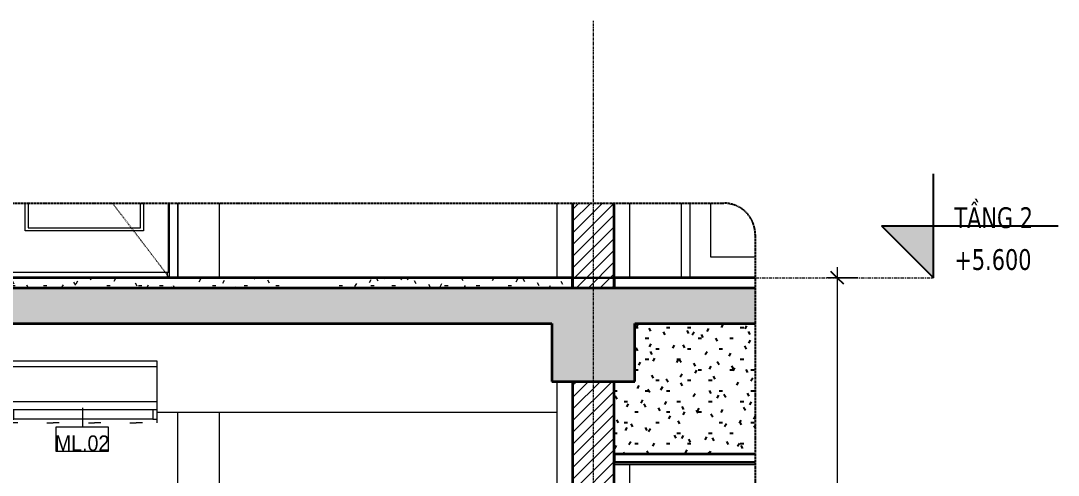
# Model space of a CAD drawing. Header units: millimetres. Extents: x 31444 to 224909, y 392 to 78637.
# Drawn here: x 92197 to 97189, y 4648 to 6838 of the extents above; entities that cross this region are included whole.
import ezdxf

# ---------------------------------------------------------------- set-up
doc = ezdxf.new("R2010")
doc.units = ezdxf.units.MM
for name, pattern in [('Centre', [31.75, 6.35, -4.7625, 15.875, -4.7625]), ('Dash', [6, 3, -3]), ('Grid Line', [22.225, 12.7, -3.175, 3.175, -3.175]), ('Hidden', [7.14375, 4.7625, -2.38125]), ('IMPORT-CENTER _2_', [40.64, 25.4, -5.08, 5.08, -5.08])]:
    doc.linetypes.add(name, pattern=pattern)
for name, color, linetype, lineweight in [('0-5', 130, 'Continuous', 5), ('A-ANNO-DIMS', 211, 'Continuous', 9), ('A-ANNO-DIMS-50', 211, 'Continuous', 9), ('A-CLNG', 13, 'Continuous', 18), ('A-CLNG-1', 250, 'Continuous', 35), ('A-CLNG-FNSH-1', 7, 'Continuous', 18), ('A-CLNG-PATT-1', 7, 'Continuous', 18), ('A-CLNG-PATT-2', 71, 'Continuous', 25), ('A-DETL-GENF', 92, 'Continuous', 18), ('A-DETL-GENF-4', 9, 'Continuous', 18), ('A-DETL-GENF-5', 92, 'Hidden', 25), ('A-DETL-GENF-HDLN-1', 7, 'Dash', 18), ('A-DETL-MEDM', 33, 'Continuous', 35), ('A-DOOR', 31, 'Continuous', 18), ('A-DOOR-3', 7, 'Continuous', 18), ('A-DOOR-FRAM-1', 31, 'Continuous', 18), ('A-DOOR-GLAZ-1', 31, 'Continuous', 18), ('A-FLOR-FNSH-1', 250, 'Continuous', 35), ('A-FLOR-LEVL', 51, 'Continuous', 9), ('A-FLOR-LEVL-1', 51, 'Continuous', 25), ('A-FLOR-LEVL-2', 51, 'Centre', 9), ('A-FLOR-PATT-3', 67, 'Continuous', 18), ('A-WALL', 113, 'Continuous', 18), ('A-WALL-2', 250, 'Continuous', 35), ('A-WALL-3', 7, 'Continuous', 18), ('A-WALL-PATT-2', 111, 'Continuous', 18), ('G-IMPT', 8, 'Continuous', 18), ('G-IMPT-5', 8, 'IMPORT-CENTER _2_', 18), ('M-EQPM', 50, 'Continuous', 18), ('M-EQPM-2', 7, 'Continuous', 18), ('M-EQPM-4', 50, 'Continuous', 25), ('M-EQPM-IDEN', 50, 'Continuous', 9), ('S-BEAM-1', 7, 'Continuous', 18), ('S-COLS-9', 7, 'Continuous', 18), ('S-GRID-1', 1, 'Grid Line', 9)]:
    doc.layers.add(name, color=color, linetype=linetype, lineweight=lineweight)
doc.styles.add('Arial_1', font='arial.ttf', dxfattribs={"width": 0.9, "height": 75})
doc.styles.add('Tahoma_B_1', font='tahomabd.ttf', dxfattribs={"width": 0.85, "height": 100})
doc.styles.add('UTM Avo', font='', dxfattribs={"width": 0.9, "height": 125})
doc.styles.get('UTM Avo').set_extended_font_data('UTM Avo')
doc.dimstyles.new('1_Dim_chi_tiet_2_5', dxfattribs={"dimscale": 304.8, "dimtxt": 124.912619, "dimasz": 0.19685, "dimexe": 0.164042, "dimexo": 0.0625, "dimgap": 0.016404, "dimtad": 1, "dimdec": 0, "dimrnd": 5, "dimzin": 0, "dimdsep": 46, "dimtxsty": 'UTM Avo', "dimblk1": 'OBLIQUE', "dimblk2": 'OBLIQUE', "dimsah": 1, "dimcen": 0.09, "dimdle": 0.164042, "dimazin": 0, "dimtfac": 1, "dimtdec": 4, "dimtix": 1, "dimtmove": 0, "dimatfit": 3, "dimfxl": 0.328084, "dimfxlon": 1, "dimtvp": 1, "dimtolj": 1, "dimtzin": 0, "dimarcsym": 2})
pattern_1 = [(0, (60606.82, 15875), (203.2, 50.8), [16.764, -135.636, 16.764, -135.636, -812.8]), (0, (60606.82, 15875), (203.2, 50.8), [-304.8, 16.764, -288.036, 16.764, -135.636, -355.6]), (0, (60606.82, 15875), (203.2, 50.8), [-762, 16.764, -84.836, 16.764, -237.236]), (120, (60683.02, 15900.4), (-145.59409, 150.57636), [16.764, -135.636, 16.764, -135.636, -812.8]), (120, (60683.02, 15900.4), (-145.59409, 150.57636), [-304.8, 16.764, -288.036, 16.764, -135.636, -355.6]), (120, (60683.02, 15900.4), (-145.59409, 150.57636), [-762, 16.764, -84.836, 16.764, -237.236]), (240, (60708.42, 16002), (-57.60591, -201.37636), [16.764, -135.636, 16.764, -135.636, -812.8]), (240, (60708.42, 16002), (-57.60591, -201.37636), [-304.8, 16.764, -288.036, 16.764, -135.636, -355.6]), (240, (60708.42, 16002), (-57.60591, -201.37636), [-762, 16.764, -84.836, 16.764, -237.236])]
pattern_2 = [(45, (85622.244, 15875), (-28.28427, 28.28427), [])]

# ---------------------------------------------------------------- blocks, each defined once
blk = doc.blocks.new('NCV_TKTC_KET CAU_rvt-5-TKCS_CĂN HỘ LOẠI 3 - MẶT CẮT 4')
at = {"layer": 'S-BEAM-1'}
for p, q in [((68136.9, 4950), (67836.9, 4950)), ((69761.9, 4950), (68136.9, 4950))]:
    blk.add_line(p, q, dxfattribs=at)
at = {"layer": 'S-COLS-9'}
for p, q in [((69761.9, 5600), (69761.9, 5958.8)), ((70111.9, 5600), (70111.9, 5958.8)), ((69761.9, 2200), (69761.9, 5100)), ((70111.9, 2200), (70111.9, 4700))]:
    blk.add_line(p, q, dxfattribs=at)
blk = doc.blocks.new('DOOR_CW_01 CANH MO-PANEL KINH - DIW_01-900x2200-CỬA GỖ VÂN LAMINATE-553375-TKCS_CĂN HỘ LOẠI 3 - MẶT CẮT 4')
at = {"layer": 'A-DETL-GENF-HDLN-1'}
blk.add_line((67896.9, 5600), (67622.9, 5958.8), dxfattribs=at)
at = {"layer": 'A-DOOR-3'}
for p, q in [((67036.9, 5600), (67036.9, 5958.8)), ((67076.9, 5958.8), (67076.9, 5600)), ((67081.9, 5958.8), (67081.9, 5626)), ((67201.9, 5826), (67201.9, 5958.8)), ((67216.9, 5958.8), (67216.9, 5841)), ((67756.9, 5841), (67756.9, 5958.8)), ((67771.9, 5958.8), (67771.9, 5826)), ((67891.9, 5626), (67891.9, 5958.8)), ((67896.9, 5600), (67896.9, 5958.8)), ((67936.9, 5958.8), (67936.9, 5600)), ((67216.9, 5841), (67756.9, 5841)), ((67771.9, 5826), (67201.9, 5826)), ((67081.9, 5626), (67891.9, 5626)), ((67086.9, 5600), (67086.9, 5626)), ((67886.9, 5600), (67886.9, 5626))]:
    blk.add_line(p, q, dxfattribs=at)
blk = doc.blocks.new('NCV_TKTC_TANG 2_rvt-4-TKCS_CĂN HỘ LOẠI 3 - MẶT CẮT 4')
at = {"layer": 'A-FLOR-PATT-3'}
h = blk.add_hatch(dxfattribs=at)
h.set_pattern_fill('FP_14', color=256, style=0, pattern_type=2)
h.set_pattern_definition(pattern_1)
h.paths.add_polyline_path([(68550.2, 5550), (69836.9, 5550), (69836.9, 5600), (66936.9, 5600), (66936.9, 5550), (68136.9, 5550)])
at = {"layer": 'A-FLOR-FNSH-1'}
for p, q in [((69836.9, 5600), (66936.9, 5600)), ((69836.9, 5550), (69836.9, 5600)), ((70715.3, 5600), (70036.9, 5600)), ((70036.9, 5600), (70036.9, 5550))]:
    blk.add_line(p, q, dxfattribs=at)
at = {"layer": 'A-WALL-3'}
for p, q in [((67936.9, 5958.8), (67936.9, 5700)), ((67936.9, 5700), (67936.9, 5600))]:
    blk.add_line(p, q, dxfattribs=at)
at = {"layer": 'S-COLS-9'}
for p, q in [((67936.9, 5600), (67936.9, 5958.8)), ((68136.9, 5958.8), (68136.9, 5600))]:
    blk.add_line(p, q, dxfattribs=at)
at = {"layer": 'A-DOOR'}
blk.add_blockref('DOOR_CW_01 CANH MO-PANEL KINH - DIW_01-900x2200-CỬA GỖ VÂN LAMINATE-553375-TKCS_CĂN HỘ LOẠI 3 - MẶT CẮT 4', (0, 0), dxfattribs=at)
blk = doc.blocks.new('Air_Conditioner_on_wall_20381 - Air_Conditioner_on_wall_20381-806652-TKCS_CĂN HỘ LOẠI 3 - MẶT CẮT 4')
at = {"layer": 'M-EQPM-2'}
for p, q in [((67036.9, 5170), (67036.9, 5200)), ((67036.9, 5200), (67836.9, 5200)), ((67836.9, 5200), (67836.9, 5170)), ((67036.9, 5004.1), (67036.9, 5170)), ((67836.9, 5170), (67036.9, 5170)), ((67836.9, 5170), (67836.9, 5004.1)), ((67036.9, 4964.8), (67036.9, 5004.1)), ((67036.9, 5004.1), (67836.9, 5004.1)), ((67836.9, 5004.1), (67836.9, 4964.8)), ((67036.9, 4919.1), (67036.9, 4964.8)), ((67036.9, 4964.8), (67148.9, 4964.8)), ((67148.9, 4964.8), (67816.9, 4964.8)), ((67148.9, 4919.1), (67148.9, 4964.8)), ((67816.9, 4964.8), (67836.9, 4964.8)), ((67816.9, 4964.8), (67816.9, 4919.1)), ((67836.9, 4964.8), (67836.9, 4919.1)), ((67036.9, 4900), (67036.9, 4919.1)), ((67036.9, 4919.1), (67148.9, 4919.1)), ((67107, 4900), (67136.9, 4900)), ((67166.9, 4900), (67136.9, 4900)), ((67816.9, 4919.1), (67148.9, 4919.1)), ((67307, 4900), (67336.9, 4900)), ((67366.9, 4900), (67336.9, 4900)), ((67507, 4900), (67536.9, 4900)), ((67566.9, 4900), (67536.9, 4900)), ((67707, 4900), (67736.9, 4900)), ((67766.9, 4900), (67736.9, 4900)), ((67816.9, 4919.1), (67836.9, 4919.1)), ((67836.9, 4919.1), (67836.9, 4900))]:
    blk.add_line(p, q, dxfattribs=at)
blk = doc.blocks.new('CL_01-VÁCH DỰNG THẠCH CAO CĂN HỘ LOẠI 1-5A5 - CL_01-VÁCH DỰNG THẠCH CAO CĂN HỘ LOẠI 1A-5-874219-TKCS_CĂN HỘ LOẠI 3 - MẶT CẮT 4')
at = {"layer": 'A-CLNG-PATT-2'}
h = blk.add_hatch(dxfattribs=at)
h.set_pattern_fill('FP_14', color=256, style=0, pattern_type=2)
h.set_pattern_definition(pattern_1)
h.paths.add_polyline_path([(70036.9, 4750), (70715.3, 4750), (70715.3, 5380), (70136.9, 5380), (70136.9, 5100), (70036.9, 5100), (70036.9, 5032.3)])
blk = doc.blocks.new('NCV_TKTC_TANG 1_rvt-4-TKCS_CĂN HỘ LOẠI 3 - MẶT CẮT 4')
at = {"layer": 'A-CLNG-PATT-1'}
h = blk.add_hatch(dxfattribs=at)
h.set_pattern_fill('FP_17', color=256, style=0, pattern_type=2)
h.set_pattern_definition([(0, (60606.82, 15875), (406.4, 101.6), [16.764, -288.036, 16.764, -288.036, -1625.6]), (0, (60606.82, 15875), (406.4, 101.6), [-609.6, 16.764, -592.836, 16.764, -288.036, -711.2]), (0, (60606.82, 15875), (406.4, 101.6), [-1524, 16.764, -186.436, 16.764, -491.236]), (120, (60759.22, 15925.8), (-291.1882, 301.1527), [16.764, -288.036, 16.764, -288.036, -1625.6]), (120, (60759.22, 15925.8), (-291.1882, 301.1527), [-609.6, 16.764, -592.836, 16.764, -288.036, -711.2]), (120, (60759.22, 15925.8), (-291.1882, 301.1527), [-1524, 16.764, -186.436, 16.764, -491.236]), (240, (60810.02, 16129), (-115.2118, -402.7527), [16.764, -288.036, 16.764, -288.036, -1625.6]), (240, (60810.02, 16129), (-115.2118, -402.7527), [-609.6, 16.764, -592.836, 16.764, -288.036, -711.2]), (240, (60810.02, 16129), (-115.2118, -402.7527), [-1524, 16.764, -186.436, 16.764, -491.236])])
h.paths.add_polyline_path([(70111.9, 4700), (70715.3, 4700), (70715.3, 4710), (70036.9, 4710), (70036.9, 4700)])
at = {"layer": 'A-CLNG-1'}
for p, q in [((70715.3, 4750), (70036.9, 4750)), ((70036.9, 4750), (70036.9, 4710)), ((70715.3, 4710), (70036.9, 4710))]:
    blk.add_line(p, q, dxfattribs=at)
at = {"layer": 'A-CLNG-FNSH-1'}
for p, q in [((70036.9, 4710), (70036.9, 4700)), ((70036.9, 4700), (70715.3, 4700))]:
    blk.add_line(p, q, dxfattribs=at)
at = {"layer": 'S-COLS-9'}
for p, q in [((67936.9, 2200), (67936.9, 4950)), ((68136.9, 4950), (68136.9, 2200))]:
    blk.add_line(p, q, dxfattribs=at)
at = {"layer": 'A-CLNG'}
blk.add_blockref('CL_01-VÁCH DỰNG THẠCH CAO CĂN HỘ LOẠI 1-5A5 - CL_01-VÁCH DỰNG THẠCH CAO CĂN HỘ LOẠI 1A-5-874219-TKCS_CĂN HỘ LOẠI 3 - MẶT CẮT 4', (0, 0), dxfattribs=at)
at = {"layer": 'M-EQPM'}
blk.add_blockref('Air_Conditioner_on_wall_20381 - Air_Conditioner_on_wall_20381-806652-TKCS_CĂN HỘ LOẠI 3 - MẶT CẮT 4', (0, 0), dxfattribs=at)
blk = doc.blocks.new('TKTC_XREF_251221_MB TANG 2-7 - TKTC_XREF_260130_MB TANG 2-5_dwg_$cc-4746808-TKCS_CĂN HỘ LOẠI 3 - MẶT CẮT 4')
at = {"layer": 'G-IMPT-5'}
for p, q in [((70174.6, 5600), (70021.6, 5600)), ((70098.1, 5600), (70098.1, 5600))]:
    blk.add_line(p, q, dxfattribs=at)
at = {"layer": 'M-EQPM'}
for p, q in [((70041.3, 5600), (70041.3, 5600)), ((70098.1, 5600), (70085.6, 5600)), ((70085.6, 5600), (70098.1, 5600)), ((70098.1, 5600), (70152.2, 5600)), ((70152.2, 5600), (70098.1, 5600)), ((70098.1, 5600), (70110.7, 5600)), ((70110.7, 5600), (70098.1, 5600))]:
    blk.add_line(p, q, dxfattribs=at)
blk = doc.blocks.new('TKTC_XREF_251221_MB TANG 2-7 - TKTC_XREF_260130_MB TANG 2-5_dwg_CUM U_DN100-4746796-TKCS_CĂN HỘ LOẠI 3 - MẶT CẮT 4')
at = {"layer": 'G-IMPT'}
for p, q in [((70019.2, 5600), (70020.2, 5600)), ((70020.2, 5600), (70019.2, 5600)), ((70019.2, 5600), (70020.2, 5600)), ((70020.2, 5600), (70019.2, 5600)), ((70025.6, 5600), (70020.2, 5600)), ((70020.2, 5600), (70025.6, 5600)), ((70025.6, 5600), (70020.2, 5600)), ((70020.2, 5600), (70025.6, 5600)), ((70026.6, 5600), (70026.6, 5600)), ((70026.6, 5600), (70026.6, 5600)), ((70026.6, 5600), (70031.4, 5600)), ((70031.4, 5600), (70026.6, 5600)), ((70031.4, 5600), (70026.6, 5600)), ((70031.4, 5600), (70026.6, 5600)), ((70026.6, 5600), (70031.4, 5600)), ((70031.4, 5600), (70026.6, 5600)), ((70031.4, 5600), (70026.6, 5600)), ((70031.4, 5600), (70026.6, 5600)), ((70031.4, 5600), (70033.3, 5600)), ((70033.3, 5600), (70031.4, 5600)), ((70031.4, 5600), (70033.3, 5600)), ((70033.3, 5600), (70031.4, 5600)), ((70033.3, 5600), (70098.1, 5600)), ((70033.3, 5600), (70098.1, 5600)), ((70033.3, 5600), (70098.1, 5600)), ((70033.3, 5600), (70098.1, 5600)), ((70098.1, 5600), (70157.4, 5600)), ((70157.4, 5600), (70098.1, 5600)), ((70098.1, 5600), (70098.1, 5600)), ((70098.1, 5600), (70165.2, 5600)), ((70165.2, 5600), (70098.1, 5600))]:
    blk.add_line(p, q, dxfattribs=at)
blk = doc.blocks.new('TKTC_XREF_251221_MB TANG 2-7 - TKTC_XREF_260130_MB TANG 2-5_dwg_THU NUOC - THU NUOC-444531-TKCS_MB TẦNG 1-4746810-TKCS_CĂN HỘ LOẠI 3 - MẶT CẮT 4')
at = {"layer": 'G-IMPT'}
for p, q in [((68736.8, 5600), (68886.8, 5600)), ((68886.8, 5600), (68736.8, 5600)), ((68761.8, 5600), (68861.8, 5600)), ((68861.8, 5600), (68761.8, 5600)), ((68777.7, 5600), (68771.7, 5600)), ((68771.7, 5600), (68777.7, 5600)), ((68784.1, 5600), (68790.1, 5600)), ((68790.1, 5600), (68784.1, 5600)), ((68796.5, 5600), (68802.5, 5600)), ((68802.5, 5600), (68796.5, 5600)), ((68815, 5600), (68809, 5600)), ((68809, 5600), (68815, 5600)), ((68815, 5600), (68809, 5600)), ((68809, 5600), (68815, 5600)), ((68811.8, 5600), (68811.8, 5600)), ((68811.8, 5600), (68811.8, 5600)), ((68811.8, 5600), (68811.8, 5600)), ((68811.8, 5600), (68811.8, 5600)), ((68827, 5600), (68821, 5600)), ((68821, 5600), (68827, 5600)), ((68839.4, 5600), (68833.4, 5600)), ((68833.4, 5600), (68839.4, 5600)), ((68845.8, 5600), (68851.8, 5600)), ((68851.8, 5600), (68845.8, 5600))]:
    blk.add_line(p, q, dxfattribs=at)
blk = doc.blocks.new('TKTC_XREF_251221_MB TANG 2-7 - TKTC_XREF_260130_MB TANG 2-5_dwg_$cc-V80-TKCS_CĂN HỘ LOẠI 3 - MẶT CẮT 4')
at = {"layer": 'G-IMPT-5'}
for p, q in [((61483.5, 5600), (61604.6, 5600)), ((61544.5, 5600), (61543.7, 5600))]:
    blk.add_line(p, q, dxfattribs=at)
at = {"layer": 'M-EQPM'}
for p, q in [((61544.4, 5600), (61543.8, 5600)), ((61543.8, 5600), (61544.1, 5600)), ((61544.1, 5600), (61544.4, 5600)), ((61589.1, 5600), (61589.1, 5600))]:
    blk.add_line(p, q, dxfattribs=at)
blk = doc.blocks.new('TKTC_XREF_251221_MB TANG 2-7 - TKTC_XREF_260130_MB TANG 2-5_dwg_CUM U_DN100-V81-TKCS_CĂN HỘ LOẠI 3 - MẶT CẮT 4')
at = {"layer": 'G-IMPT'}
for p, q in [((61545.6, 5600), (61492.5, 5600)), ((61492.5, 5600), (61545.6, 5600)), ((61545.6, 5600), (61498.7, 5600)), ((61498.7, 5600), (61545.6, 5600)), ((61545.6, 5600), (61545.6, 5600)), ((61596.9, 5600), (61545.6, 5600)), ((61596.9, 5600), (61545.6, 5600)), ((61596.9, 5600), (61545.6, 5600)), ((61596.9, 5600), (61545.6, 5600)), ((61598.5, 5600), (61596.9, 5600)), ((61596.9, 5600), (61598.5, 5600)), ((61598.5, 5600), (61596.9, 5600)), ((61596.9, 5600), (61598.5, 5600)), ((61602.2, 5600), (61598.5, 5600)), ((61598.5, 5600), (61602.2, 5600)), ((61598.5, 5600), (61602.2, 5600)), ((61598.5, 5600), (61602.2, 5600)), ((61602.2, 5600), (61598.5, 5600)), ((61598.5, 5600), (61602.2, 5600)), ((61598.5, 5600), (61602.2, 5600)), ((61598.5, 5600), (61602.2, 5600)), ((61602.2, 5600), (61602.2, 5600)), ((61602.2, 5600), (61602.2, 5600)), ((61603, 5600), (61607.3, 5600)), ((61607.3, 5600), (61603, 5600)), ((61603, 5600), (61607.3, 5600)), ((61607.3, 5600), (61603, 5600)), ((61608.1, 5600), (61607.3, 5600)), ((61607.3, 5600), (61608.1, 5600)), ((61608.1, 5600), (61607.3, 5600)), ((61607.3, 5600), (61608.1, 5600))]:
    blk.add_line(p, q, dxfattribs=at)
blk = doc.blocks.new('TKTC_XREF_251221_MB TANG 2-7 - TKTC_XREF_260130_MB TANG 2-5_dwg_$cc-4746805-TKCS_CĂN HỘ LOẠI 3 - MẶT CẮT 4')
at = {"layer": 'G-IMPT-5'}
for p, q in [((62026.8, 5600), (61873.8, 5600)), ((61950.3, 5600), (61950.3, 5600))]:
    blk.add_line(p, q, dxfattribs=at)
at = {"layer": 'M-EQPM'}
for p, q in [((61893.5, 5600), (61893.5, 5600)), ((61950.3, 5600), (61937.8, 5600)), ((61937.8, 5600), (61950.3, 5600)), ((61950.3, 5600), (62004.4, 5600)), ((62004.4, 5600), (61950.3, 5600)), ((61950.3, 5600), (61962.9, 5600)), ((61962.9, 5600), (61950.3, 5600))]:
    blk.add_line(p, q, dxfattribs=at)
blk = doc.blocks.new('TKTC_XREF_251221_MB TANG 2-7 - TKTC_XREF_260130_MB TANG 2-5_dwg_CUM U_DN100-V82-TKCS_CĂN HỘ LOẠI 3 - MẶT CẮT 4')
at = {"layer": 'G-IMPT'}
for p, q in [((61871.5, 5600), (61872.4, 5600)), ((61872.4, 5600), (61871.5, 5600)), ((61871.5, 5600), (61872.4, 5600)), ((61872.4, 5600), (61871.5, 5600)), ((61877.8, 5600), (61872.4, 5600)), ((61872.4, 5600), (61877.8, 5600)), ((61877.8, 5600), (61872.4, 5600)), ((61872.4, 5600), (61877.8, 5600)), ((61878.8, 5600), (61878.8, 5600)), ((61878.8, 5600), (61878.8, 5600)), ((61878.8, 5600), (61883.6, 5600)), ((61883.6, 5600), (61878.8, 5600)), ((61883.6, 5600), (61878.8, 5600)), ((61883.6, 5600), (61878.8, 5600)), ((61878.8, 5600), (61883.6, 5600)), ((61883.6, 5600), (61878.8, 5600)), ((61883.6, 5600), (61878.8, 5600)), ((61883.6, 5600), (61878.8, 5600)), ((61883.6, 5600), (61885.5, 5600)), ((61885.5, 5600), (61883.6, 5600)), ((61883.6, 5600), (61885.5, 5600)), ((61885.5, 5600), (61883.6, 5600)), ((61885.5, 5600), (61950.3, 5600)), ((61885.5, 5600), (61950.3, 5600)), ((61885.5, 5600), (61950.3, 5600)), ((61885.5, 5600), (61950.3, 5600)), ((61950.3, 5600), (62009.7, 5600)), ((62009.7, 5600), (61950.3, 5600)), ((61950.3, 5600), (61950.3, 5600)), ((61950.3, 5600), (62017.4, 5600)), ((62017.4, 5600), (61950.3, 5600))]:
    blk.add_line(p, q, dxfattribs=at)
blk = doc.blocks.new('TKTC_XREF_251221_MB TANG 2-7 - TKTC_XREF_260130_MB TANG 2-5_dwg_$cc-V83-TKCS_CĂN HỘ LOẠI 3 - MẶT CẮT 4')
at = {"layer": 'G-IMPT-5'}
for p, q in [((64679.9, 5600), (64832.9, 5600)), ((64756.4, 5600), (64756.4, 5600))]:
    blk.add_line(p, q, dxfattribs=at)
at = {"layer": 'M-EQPM'}
for p, q in [((64756.4, 5600), (64699.5, 5600)), ((64699.5, 5600), (64813.2, 5600)), ((64810.4, 5600), (64702.3, 5600)), ((64702.3, 5600), (64756.4, 5600)), ((64756.4, 5600), (64810.4, 5600)), ((64813.2, 5600), (64756.4, 5600))]:
    blk.add_line(p, q, dxfattribs=at)
blk = doc.blocks.new('TKTC_XREF_251221_MB TANG 2-7 - TKTC_XREF_260130_MB TANG 2-5_dwg_CUM U_DN100-V84-TKCS_CĂN HỘ LOẠI 3 - MẶT CẮT 4')
at = {"layer": 'G-IMPT'}
for p, q in [((64686.7, 5600), (64684.8, 5600)), ((64684.8, 5600), (64700.1, 5600)), ((64686.7, 5600), (64689.5, 5600)), ((64698.2, 5600), (64686.7, 5600)), ((64688.1, 5600), (64696.7, 5600)), ((64826.1, 5600), (64688.4, 5600)), ((64689.5, 5600), (64695.3, 5600)), ((64689.9, 5600), (64690.8, 5600)), ((64689.9, 5600), (64695, 5600)), ((64690.8, 5600), (64694, 5600)), ((64690.8, 5600), (64694, 5600)), ((64690.8, 5600), (64694, 5600)), ((64694, 5600), (64695, 5600)), ((64695.3, 5600), (64698.2, 5600)), ((64818.1, 5600), (64696.4, 5600)), ((64696.4, 5600), (64700.4, 5600)), ((64700.1, 5600), (64698.2, 5600)), ((64814.1, 5600), (64700.4, 5600)), ((64818.1, 5600), (64814.1, 5600)), ((64816.3, 5600), (64814.4, 5600)), ((64814.4, 5600), (64829.8, 5600)), ((64816.3, 5600), (64819.2, 5600)), ((64827.8, 5600), (64816.3, 5600)), ((64817.8, 5600), (64826.4, 5600)), ((64819.2, 5600), (64825, 5600)), ((64819.5, 5600), (64820.5, 5600)), ((64819.5, 5600), (64824.6, 5600)), ((64820.5, 5600), (64823.7, 5600)), ((64820.5, 5600), (64823.7, 5600)), ((64820.5, 5600), (64823.7, 5600)), ((64823.7, 5600), (64824.6, 5600)), ((64825, 5600), (64827.8, 5600)), ((64829.8, 5600), (64827.8, 5600))]:
    blk.add_line(p, q, dxfattribs=at)
blk = doc.blocks.new('TKTC_XREF_251221_MB TANG 2-7 - TKTC_XREF_260130_MB TANG 2-5_dwg_THU NUOC - THU NUOC-444531-TKCS_MB TẦNG 1-4746804-TKCS_CĂN HỘ LOẠI 3 - MẶT CẮT 4')
at = {"layer": 'G-IMPT'}
for p, q in [((64506.9, 5600), (64656.9, 5600)), ((64656.9, 5600), (64506.9, 5600)), ((64531.9, 5600), (64631.9, 5600)), ((64631.9, 5600), (64531.9, 5600)), ((64547.8, 5600), (64541.8, 5600)), ((64541.8, 5600), (64547.8, 5600)), ((64554.2, 5600), (64560.2, 5600)), ((64560.2, 5600), (64554.2, 5600)), ((64566.7, 5600), (64572.7, 5600)), ((64572.7, 5600), (64566.7, 5600)), ((64585.1, 5600), (64579.1, 5600)), ((64579.1, 5600), (64585.1, 5600)), ((64585.1, 5600), (64579.1, 5600)), ((64579.1, 5600), (64585.1, 5600)), ((64581.9, 5600), (64581.9, 5600)), ((64581.9, 5600), (64581.9, 5600)), ((64581.9, 5600), (64581.9, 5600)), ((64581.9, 5600), (64581.9, 5600)), ((64597.1, 5600), (64591.1, 5600)), ((64591.1, 5600), (64597.1, 5600)), ((64609.6, 5600), (64603.6, 5600)), ((64603.6, 5600), (64609.6, 5600)), ((64615.9, 5600), (64621.9, 5600)), ((64621.9, 5600), (64615.9, 5600))]:
    blk.add_line(p, q, dxfattribs=at)
blk = doc.blocks.new('TKTC_XREF_251221_MB TANG 2-7 - TKTC_XREF_251221_MB TANG 2-7-2039446-TKCS_CĂN HỘ LOẠI 3 - MẶT CẮT 4')
at = {"layer": 'M-EQPM'}
for p, q in [((69795.3, 5600), (69675.3, 5600)), ((69675.3, 5600), (69795.3, 5600)), ((69796.9, 5600), (69676.9, 5600)), ((69676.9, 5600), (69796.9, 5600)), ((69796.9, 5600), (69687, 5600)), ((69687, 5600), (69796.9, 5600)), ((69835.3, 5600), (69795.3, 5600)), ((69795.3, 5600), (69835.3, 5600)), ((69836.9, 5600), (69796.9, 5600)), ((69796.9, 5600), (69836.9, 5600)), ((69836.9, 5600), (69796.9, 5600)), ((69796.9, 5600), (69836.9, 5600)), ((70011.9, 5600), (69962.2, 5600)), ((69962.2, 5600), (70011.9, 5600)), ((70033.1, 5600), (69983.3, 5600)), ((69983.3, 5600), (70033.1, 5600)), ((70161.7, 5600), (70012.1, 5600)), ((70012.1, 5600), (70161.7, 5600)), ((70182.9, 5600), (70033.2, 5600)), ((70033.2, 5600), (70182.9, 5600)), ((70045, 5600), (70045.3, 5600)), ((70195.4, 5600), (70045, 5600)), ((70195.6, 5600), (70045.2, 5600)), ((70045.2, 5600), (70195.6, 5600)), ((70045.3, 5600), (70195.8, 5600)), ((70195.8, 5600), (70195.4, 5600))]:
    blk.add_line(p, q, dxfattribs=at)
at = {"layer": 'M-EQPM-4'}
for p, q in [((61166.4, 5600), (70715.3, 5600)), ((69765.2, 5600), (65036.9, 5600)), ((65036.9, 5600), (69763.6, 5600)), ((69763.6, 5600), (70715.3, 5600)), ((70715.3, 5600), (69765.2, 5600))]:
    blk.add_line(p, q, dxfattribs=at)
for name, p in [('TKTC_XREF_251221_MB TANG 2-7 - TKTC_XREF_260130_MB TANG 2-5_dwg_THU NUOC - THU NUOC-444531-TKCS_MB TẦNG 1-4746810-TKCS_CĂN HỘ LOẠI 3 - MẶT CẮT 4', (0, 0)), ('TKTC_XREF_251221_MB TANG 2-7 - TKTC_XREF_260130_MB TANG 2-5_dwg_THU NUOC - THU NUOC-444531-TKCS_MB TẦNG 1-4746810-TKCS_CĂN HỘ LOẠI 3 - MẶT CẮT 4', (1.6, 0)), ('TKTC_XREF_251221_MB TANG 2-7 - TKTC_XREF_260130_MB TANG 2-5_dwg_THU NUOC - THU NUOC-444531-TKCS_MB TẦNG 1-4746810-TKCS_CĂN HỘ LOẠI 3 - MẶT CẮT 4', (721.9, 0)), ('TKTC_XREF_251221_MB TANG 2-7 - TKTC_XREF_260130_MB TANG 2-5_dwg_$cc-V80-TKCS_CĂN HỘ LOẠI 3 - MẶT CẮT 4', (8198.4, 0)), ('TKTC_XREF_251221_MB TANG 2-7 - TKTC_XREF_260130_MB TANG 2-5_dwg_$cc-V80-TKCS_CĂN HỘ LOẠI 3 - MẶT CẮT 4', (8200, 0)), ('TKTC_XREF_251221_MB TANG 2-7 - TKTC_XREF_260130_MB TANG 2-5_dwg_$cc-V80-TKCS_CĂN HỘ LOẠI 3 - MẶT CẮT 4', (8200, 0)), ('TKTC_XREF_251221_MB TANG 2-7 - TKTC_XREF_260130_MB TANG 2-5_dwg_CUM U_DN100-V81-TKCS_CĂN HỘ LOẠI 3 - MẶT CẮT 4', (8198.4, 0)), ('TKTC_XREF_251221_MB TANG 2-7 - TKTC_XREF_260130_MB TANG 2-5_dwg_CUM U_DN100-V81-TKCS_CĂN HỘ LOẠI 3 - MẶT CẮT 4', (8200, 0)), ('TKTC_XREF_251221_MB TANG 2-7 - TKTC_XREF_260130_MB TANG 2-5_dwg_CUM U_DN100-V81-TKCS_CĂN HỘ LOẠI 3 - MẶT CẮT 4', (8200, 0)), ('TKTC_XREF_251221_MB TANG 2-7 - TKTC_XREF_260130_MB TANG 2-5_dwg_CUM U_DN100-V82-TKCS_CĂN HỘ LOẠI 3 - MẶT CẮT 4', (8126.6, 0)), ('TKTC_XREF_251221_MB TANG 2-7 - TKTC_XREF_260130_MB TANG 2-5_dwg_$cc-4746805-TKCS_CĂN HỘ LOẠI 3 - MẶT CẮT 4', (8126.6, 0)), ('TKTC_XREF_251221_MB TANG 2-7 - TKTC_XREF_260130_MB TANG 2-5_dwg_CUM U_DN100-4746796-TKCS_CĂN HỘ LOẠI 3 - MẶT CẮT 4', (0, 0)), ('TKTC_XREF_251221_MB TANG 2-7 - TKTC_XREF_260130_MB TANG 2-5_dwg_$cc-4746808-TKCS_CĂN HỘ LOẠI 3 - MẶT CẮT 4', (0, 0)), ('TKTC_XREF_251221_MB TANG 2-7 - TKTC_XREF_260130_MB TANG 2-5_dwg_$cc-V83-TKCS_CĂN HỘ LOẠI 3 - MẶT CẮT 4', (5360.4, 0)), ('TKTC_XREF_251221_MB TANG 2-7 - TKTC_XREF_260130_MB TANG 2-5_dwg_CUM U_DN100-V84-TKCS_CĂN HỘ LOẠI 3 - MẶT CẮT 4', (5360.4, 0)), ('TKTC_XREF_251221_MB TANG 2-7 - TKTC_XREF_260130_MB TANG 2-5_dwg_THU NUOC - THU NUOC-444531-TKCS_MB TẦNG 1-4746804-TKCS_CĂN HỘ LOẠI 3 - MẶT CẮT 4', (5681.1, 0)), ('TKTC_XREF_251221_MB TANG 2-7 - TKTC_XREF_260130_MB TANG 2-5_dwg_THU NUOC - THU NUOC-444531-TKCS_MB TẦNG 1-4746810-TKCS_CĂN HỘ LOẠI 3 - MẶT CẮT 4', (1776.9, 0)), ('TKTC_XREF_251221_MB TANG 2-7 - TKTC_XREF_260130_MB TANG 2-5_dwg_THU NUOC - THU NUOC-444531-TKCS_MB TẦNG 1-4746810-TKCS_CĂN HỘ LOẠI 3 - MẶT CẮT 4', (1776.9, 0))]:
    blk.add_blockref(name, p)
blk = doc.blocks.new('DEG_02-DEG_03 - DEG_02-2500x2400mm-CỬA ĐI 02 CÁNH TRƯỢT-V86-TKCS_CĂN HỘ LOẠI 3 - MẶT CẮT 4')
at = {"layer": 'A-DOOR-FRAM-1'}
blk.add_line((70400.3, 5958.8), (70400.3, 5600), dxfattribs=at)
at = {"layer": 'A-DOOR-GLAZ-1'}
for p, q in [((70500.3, 5958.8), (70500.3, 5700)), ((70500.3, 5700), (70715.3, 5700))]:
    blk.add_line(p, q, dxfattribs=at)
blk = doc.blocks.new('BORDER VIEW - BORDER VIEW-3699861-TKCS_CĂN HỘ LOẠI 3 - MẶT CẮT 4')
at = {"layer": 'A-DETL-GENF-5'}
for p, q in [((61316.4, 5958.8), (70565.3, 5958.8)), ((70715.3, 5808.8), (70715.3, 1700))]:
    blk.add_line(p, q, dxfattribs=at)
blk.add_arc((70565.3, 5808.8), 150, 0, 90, dxfattribs=at)
blk = doc.blocks.new('Level - CAO ĐỘ LEVEL-350587-TKCS_CĂN HỘ LOẠI 3 - MẶT CẮT 4')
at = {"layer": 'A-FLOR-LEVL'}
blk.add_hatch(color=256, dxfattribs=at).paths.add_polyline_path([(71573.6, 2450), (71573.6, 2200), (71323.6, 2450)])
at = {"layer": 'A-FLOR-LEVL-1'}
for p, q in [((71573.6, 2200), (71573.6, 2700)), ((71323.6, 2450), (71573.6, 2200)), ((71323.6, 2450), (72173.6, 2450))]:
    blk.add_line(p, q, dxfattribs=at)
blk = doc.blocks.new('DIMBLOCK113-TKCS_CĂN HỘ LOẠI 3 - MẶT CẮT 4')
at = {"layer": 'A-ANNO-DIMS-50'}
for p, q in [((96125.2, 5650), (96125.2, 2150)), ((96225.2, 5600), (96075.2, 5600)), ((96125.2, 5600), (96225.2, 5600)), ((96225.2, 2200), (96075.2, 2200)), ((96125.2, 2200), (96225.2, 2200))]:
    blk.add_line(p, q, dxfattribs=at)
at = {"layer": 'A-ANNO-DIMS-50', "lineweight": 25}
for p, q in [((96125.2, 5600), (96095.2, 5630)), ((96125.2, 5600), (96155.2, 5570)), ((96125.2, 2200), (96095.2, 2230)), ((96125.2, 2200), (96155.2, 2170))]:
    blk.add_line(p, q, dxfattribs=at)
at = {"layer": 'A-ANNO-DIMS-50', "color": 0, "insert": (95962.8, 3728.8), "char_height": 125, "width": 410.824, "attachment_point": 1, "rotation": 90, "line_spacing_factor": 1.110334, "style": 'UTM Avo'}
blk.add_mtext('3400', dxfattribs=at)
blk = doc.blocks.new('_Oblique')
at = {"color": 0, "linetype": 'ByBlock', "lineweight": -2}
blk.add_line((-0.5, -0.5), (0.5, 0.5), dxfattribs=at)
blk = doc.blocks.new('M_ME Tag - Boxed-4073756-TKCS_CĂN HỘ LOẠI 3 - MẶT CẮT 4')
at = {"layer": 'M-EQPM-IDEN'}
for p, q in [((67352.1, 4762.1), (67352.1, 4882.1)), ((67352.1, 4882.1), (67602.1, 4882.1)), ((67602.1, 4882.1), (67602.1, 4762.1)), ((67602.1, 4762.1), (67352.1, 4762.1))]:
    blk.add_line(p, q, dxfattribs=at)

msp = doc.modelspace()

# ---------------------------------------------------------------- hatches: boundary and pattern name
at = {"layer": 'A-DETL-GENF-4'}
h = msp.add_hatch(dxfattribs=at)
h.set_pattern_fill('FP_18', color=256, style=0, pattern_type=2)
h.set_pattern_definition([(50, (85622.24, 15875), (364.368, -31.8783), [38.1, -419.1]), (355, (85622.24, 15875), (-70.486, 382.113), [30.48, -335.28]), (100.451, (85652.6, 15872.34), (293.885, 350.2334), [32.38, -356.18]), (46.184, (85622.24, 15976.6), (542.158, -84.086), [57.15, -628.65]), (96.636, (85667.4, 15969.6), (474.805, 494.855), [48.57, -534.27]), (351.184, (85622.24, 15976.6), (474.81, 494.85), [45.72, -502.92]), (21, (85673.04, 15951.2), (303.2285, -204.5305), [38.1, -419.1]), (326, (85673.04, 15951.2), (123.604, 368.376), [30.48, -335.28]), (71.451, (85698.3, 15934.16), (426.834, 163.843), [32.38, -356.18]), (37.5, (85622.24, 15875), (6.1766, 169.1102), [3.353, -327.863, 3.353, -337.007, -336.55]), (37.5, (85622.24, 15875), (6.1766, 169.1102), [-671.576, 3.353, -333.197]), (7.5, (85622.24, 15875), (133.6389, 200.3615), [3.353, -190.703, 3.353, -320.243, -128.27]), (7.5, (85622.24, 15875), (133.6389, 200.3615), [-517.652, 3.353, -124.917]), (327.5, (85508.96, 15875), (271.1818, -11.4584), [3.353, -123.647, 3.353, -392.887, -525.78]), (327.5, (85508.96, 15875), (271.1818, -11.4584), [-523.24, 3.353, -522.427]), (317.5, (85458.16, 15875), (296.2585, 50.853), [3.353, -161.747, 3.353, -259.791, -373.38]), (317.5, (85458.16, 15875), (296.2585, 50.853), [-428.244, 3.353, -370.027]), (45, (85622.24, 15875), (-125.7236, 125.7236), []), (45, (85622.24, 16065.5), (-125.7236, 125.7236), [])])
h.paths.add_polyline_path([(95152.4, 1700), (95152.4, 1980), (95730.7, 1980), (95730.7, 2150), (91852.4, 2150), (91852.4, 2100), (89852.4, 2100), (89852.4, 2150), (86181.8, 2150), (86181.8, 1980), (86549.8, 1980), (86549.8, 1700), (86949.8, 1700), (86949.8, 1980), (89847.7, 1980), (89847.7, 1750), (90047.7, 1750.5), (90047.7, 1930), (91952.4, 1930), (91952.4, 1980), (94752.4, 1980), (94752.4, 1700), (95127.4, 1700)])
h.paths.add_polyline_path([(91862.4, 4410), (91942.4, 4410), (91942.4, 4520), (91862.4, 4520), (91862.4, 4448.3)])
h.paths.add_polyline_path([(94777.4, 5100), (95152.4, 5100), (95152.4, 5380), (95730.7, 5380), (95730.7, 5550), (91852.4, 5550), (91852.4, 5500), (89852.4, 5500), (89852.4, 5550), (86181.8, 5550), (86181.8, 5380), (86549.8, 5380), (86549.8, 5100), (86949.8, 5100), (86949.8, 5380), (89847.7, 5380), (89847.7, 5150), (90047.7, 5150), (90047.7, 5330), (91952.4, 5330), (91952.4, 5380), (94752.4, 5380), (94752.4, 5100), (94767.4, 5100)])
at = {"layer": 'A-WALL-PATT-2'}
h = msp.add_hatch(dxfattribs=at)
h.set_pattern_fill('FP_13', color=256, style=0, pattern_type=2)
h.set_pattern_definition(pattern_2)
h.paths.add_polyline_path([(94930.7, 5550), (95052.4, 5550), (95052.4, 5958.8), (94852.4, 5958.8), (94852.4, 5550)])
h = msp.add_hatch(dxfattribs=at)
h.set_pattern_fill('FP_13', color=256, style=0, pattern_type=2)
h.set_pattern_definition(pattern_2)
h.paths.add_polyline_path([(94862.1, 2150), (95052.4, 2150), (95052.4, 5100), (94852.4, 5100), (94852.4, 2150)])

# ---------------------------------------------------------------- linework, layer by layer
at = {"layer": 'A-DETL-MEDM'}
for p, q in [((95730.7, 5550), (91852.4, 5550)), ((91952.4, 5380), (94752.4, 5380)), ((94752.4, 5380), (94752.4, 5100)), ((95152.4, 5100), (95152.4, 5380)), ((95152.4, 5380), (95730.7, 5380)), ((94752.4, 5100), (95152.4, 5100))]:
    msp.add_line(p, q, dxfattribs=at)
at = {"layer": 'A-FLOR-LEVL-2'}
msp.add_line((85719.8, 5600), (96589, 5600), dxfattribs=at)
at = {"layer": 'A-WALL'}
msp.add_line((95375.7, 5600), (95375.7, 5958.8), dxfattribs=at)
at = {"layer": 'A-WALL-2'}
for p, q in [((94852.4, 5958.8), (94852.4, 5550)), ((95052.4, 5550), (95052.4, 5958.8)), ((94852.4, 5100), (94852.4, 2150)), ((95052.4, 2150), (95052.4, 5100))]:
    msp.add_line(p, q, dxfattribs=at)
at = {"layer": 'M-EQPM-IDEN'}
msp.add_line((92493.5, 4972.9), (92493.5, 4882.1), dxfattribs=at)
at = {"layer": 'S-GRID-1'}
for p, q in [((94952.4, 5587.9), (94952.4, 6837.9)), ((94952.4, 2113.1), (94952.4, 5587.9))]:
    msp.add_line(p, q, dxfattribs=at)

# ---------------------------------------------------------------- block references
at = {"layer": '0-5'}
for name in ['NCV_TKTC_KET CAU_rvt-5-TKCS_CĂN HỘ LOẠI 3 - MẶT CẮT 4', 'NCV_TKTC_TANG 2_rvt-4-TKCS_CĂN HỘ LOẠI 3 - MẶT CẮT 4', 'NCV_TKTC_TANG 1_rvt-4-TKCS_CĂN HỘ LOẠI 3 - MẶT CẮT 4']:
    msp.add_blockref(name, (25015.4, 0), dxfattribs=at)
at = {"layer": 'A-DETL-GENF'}
msp.add_blockref('BORDER VIEW - BORDER VIEW-3699861-TKCS_CĂN HỘ LOẠI 3 - MẶT CẮT 4', (25015.4, 0), dxfattribs=at)
at = {"layer": 'A-DOOR'}
msp.add_blockref('DEG_02-DEG_03 - DEG_02-2500x2400mm-CỬA ĐI 02 CÁNH TRƯỢT-V86-TKCS_CĂN HỘ LOẠI 3 - MẶT CẮT 4', (25015.4, 0), dxfattribs=at)
at = {"layer": 'A-FLOR-LEVL-1'}
msp.add_blockref('Level - CAO ĐỘ LEVEL-350587-TKCS_CĂN HỘ LOẠI 3 - MẶT CẮT 4', (25015.4, 3400), dxfattribs=at)
at = {"layer": 'M-EQPM'}
msp.add_blockref('TKTC_XREF_251221_MB TANG 2-7 - TKTC_XREF_251221_MB TANG 2-7-2039446-TKCS_CĂN HỘ LOẠI 3 - MẶT CẮT 4', (25015.4, 0), dxfattribs=at)
at = {"layer": 'M-EQPM-IDEN'}
msp.add_blockref('M_ME Tag - Boxed-4073756-TKCS_CĂN HỘ LOẠI 3 - MẶT CẮT 4', (25015.4, 0), dxfattribs=at)

# ---------------------------------------------------------------- texts
at = {"layer": 'A-FLOR-LEVL', "char_height": 100, "line_spacing_factor": 0.996129, "style": 'Tahoma_B_1'}
for s, insert, width, attachment_point in [('\\pt510,1020,1530,2040,2550,3060,3570,4080,4590,5100,5610,6120,6630,7140,7650,8160,8670,9180,9690,10200,10710,11220,11730,12240,12750,13260,13770,14280,14790,15300,15810,16320;TẦNG 2', (96689.3, 5837.2), 452.625, 7), ('\\pt212.5,425,637.5,850,1062.5,1275,1487.5,1700,1912.5,2125,2337.5,2550,2762.5,2975,3187.5,3400,3612.5,3825,4037.5,4250,4462.5,4675,4887.5,5100,5312.5,5525,5737.5,5950,6162.5,6375,6587.5,6800;+5.600', (96689.3, 5737.5), 441.575, 1)]:
    msp.add_mtext(s, dxfattribs=dict(at, insert=insert, width=width, attachment_point=attachment_point))
at = {"layer": 'M-EQPM-IDEN', "insert": (92491.9, 4802.1), "char_height": 75, "width": 270.9, "attachment_point": 5, "line_spacing_factor": 0.936439, "style": 'Arial_1'}
msp.add_mtext('\\pt22.5,45,67.5,90,112.5,135,157.5,180,202.5,225,247.5,270,292.5,315,337.5,360,382.5,405,427.5,450,472.5,495,517.5,540,562.5,585,607.5,630,652.5,675,697.5,720;ML.02', dxfattribs=at)

# ---------------------------------------------------------------- dimensions: what is measured, and where the dimension line sits
at = {"layer": 'A-ANNO-DIMS'}
dim = msp.add_linear_dim(base=(96125.2, 2200), p1=(96225.2, 5600), p2=(96225.2, 2200), angle=90, dimstyle='1_Dim_chi_tiet_2_5', override={"dimpost": '<>', "dimfxl": 3400}, dxfattribs=at)
dim.commit()
dim.dimension.update_dxf_attribs({"geometry": 'DIMBLOCK113-TKCS_CĂN HỘ LOẠI 3 - MẶT CẮT 4', "text_midpoint": (96055.5, 3900)})

doc.saveas('drawing.dxf')
